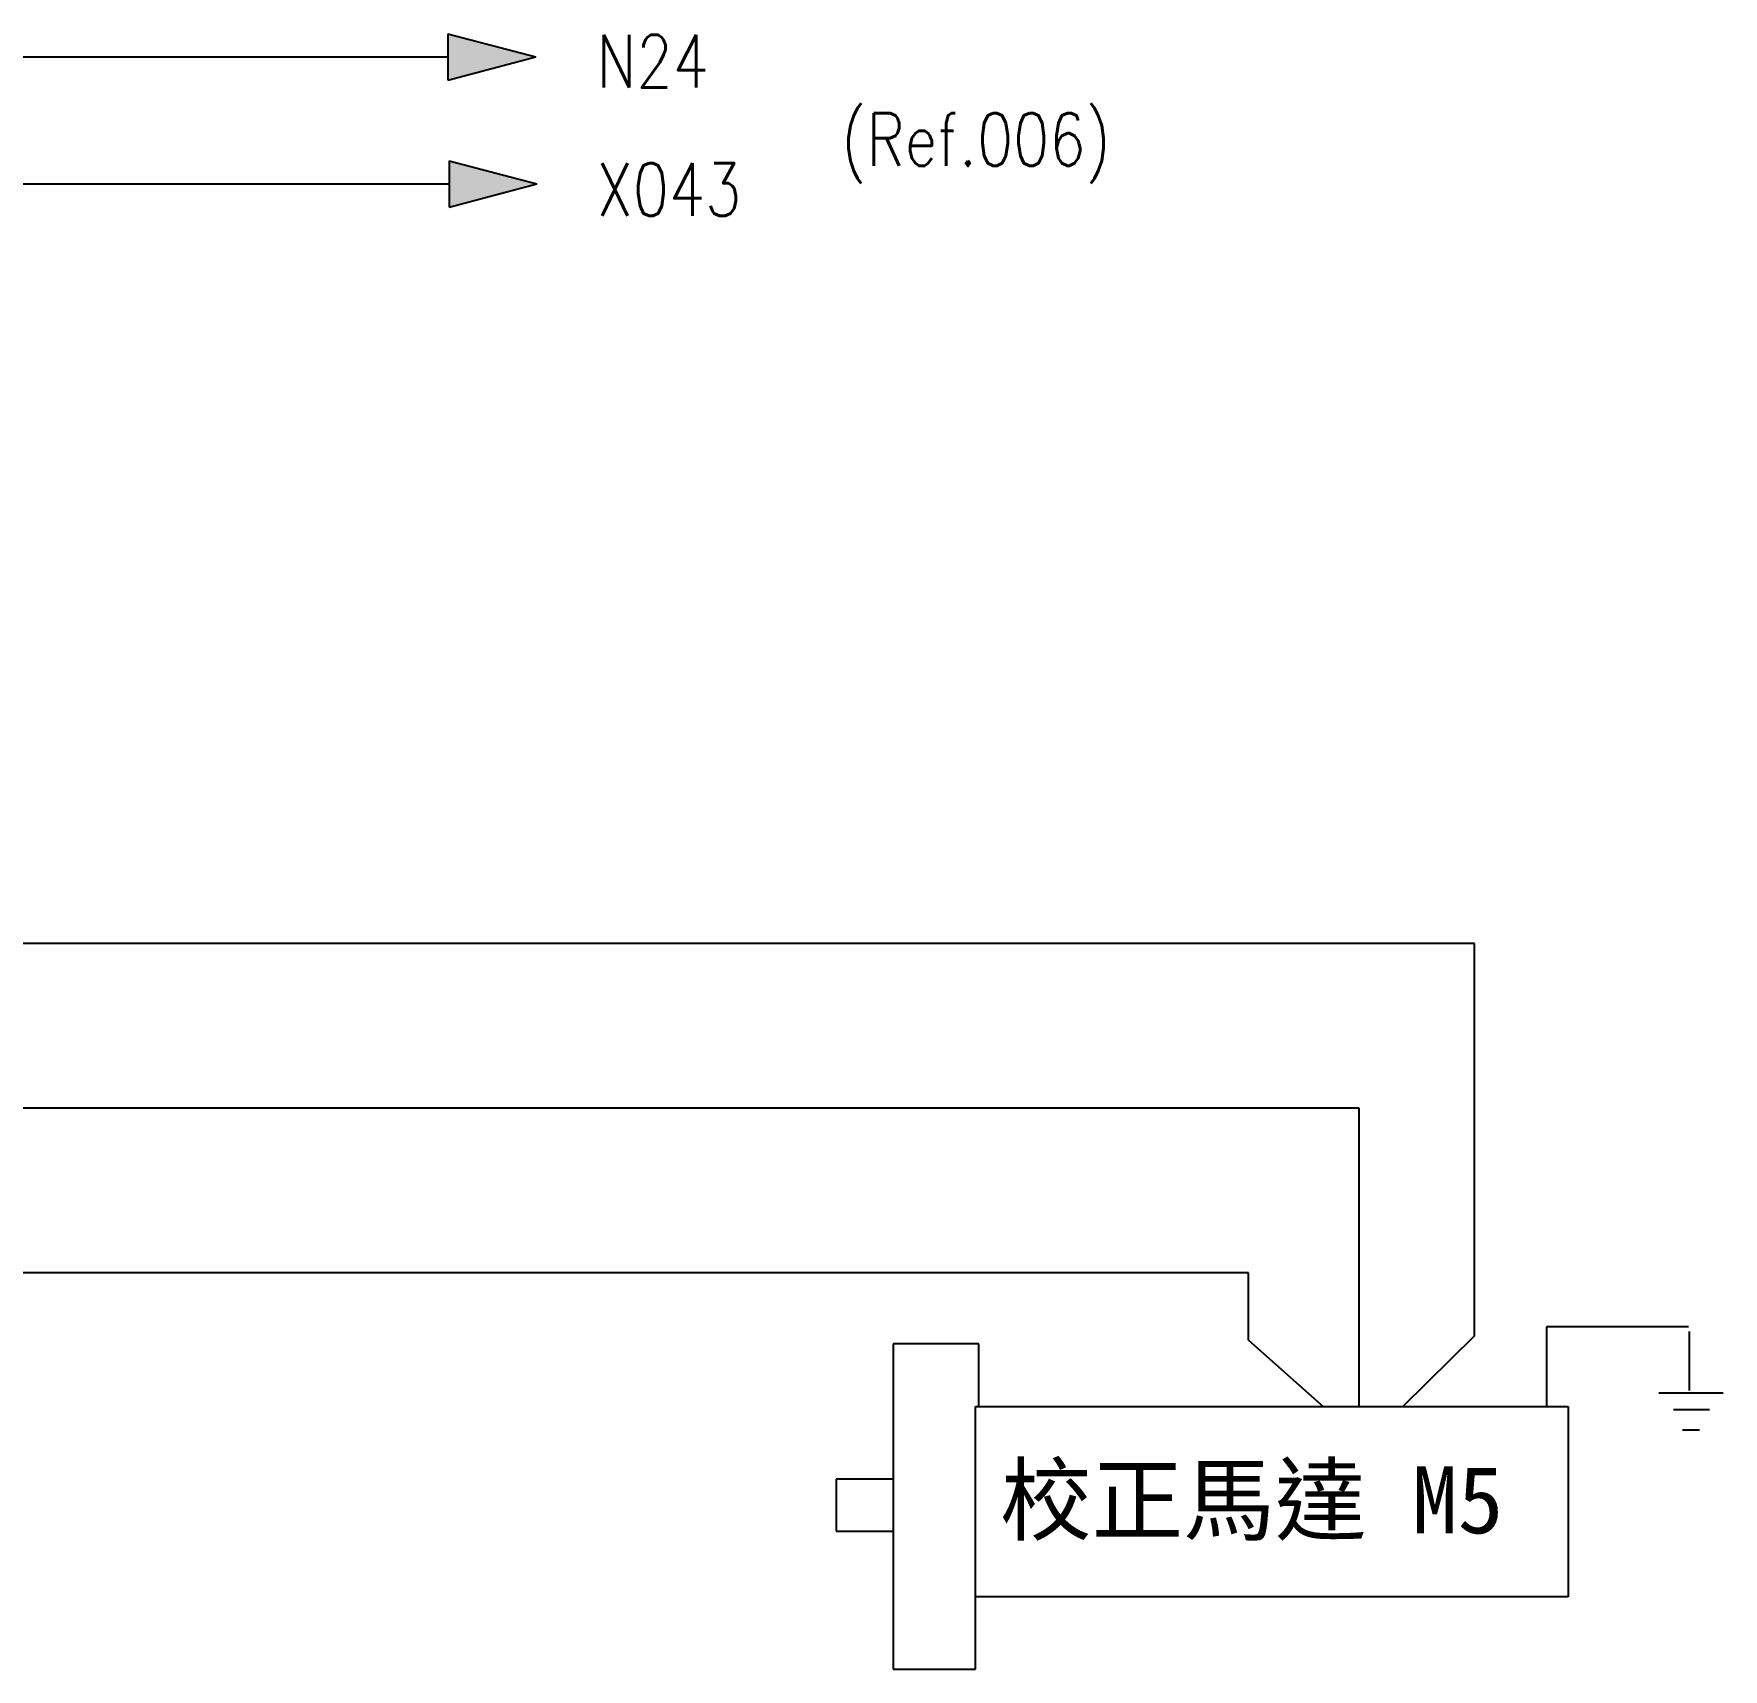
# Model space of a CAD drawing. Header units: millimetres. Extents: x -1721 to 4288, y -273 to 2028.
# Drawn here: x 169.9 to 227.9, y 1200.8 to 1257 of the extents above; entities that cross this region are included whole.
import ezdxf

# ---------------------------------------------------------------- set-up
doc = ezdxf.new("R2010")
doc.units = ezdxf.units.MM
doc.header["$LTSCALE"] = 5
doc.header["$MEASUREMENT"] = 0
doc.layers.get('0').update_dxf_attribs({"linetype": 'CONTINUOUS'})
doc.layers.add('AIR', color=7, linetype='CONTINUOUS')
doc.styles.add('MtXpl__1', font='mingliub.ttc')
doc.styles.add('標楷體', font='simplex.shx', dxfattribs={"width": 0.8, "bigfont": 'chineset.shx'})

msp = doc.modelspace()

# ---------------------------------------------------------------- hatches: boundary and pattern name
at = {"linetype": 'Continuous'}
h = msp.add_hatch(color=7, dxfattribs=at)
h.dxf.hatch_style = 1
h.set_gradient(color1=(255, 255, 255), centered=1, one_color=1, tint=1)
h.paths.add_polyline_path([(184.138, 1256.978), (187.156, 1256.184), (184.138, 1255.391)])
h = msp.add_hatch(color=7, dxfattribs=at)
h.dxf.hatch_style = 1
h.set_gradient(color1=(255, 255, 255), centered=1, one_color=1, tint=1)
h.paths.add_polyline_path([(184.179, 1252.614), (187.198, 1251.82), (184.179, 1251.026)])

# ---------------------------------------------------------------- linework, layer by layer
at = {"color": 0, "linetype": 'Continuous'}
for p, q in [((184.138, 1256.978), (184.138, 1255.391)), ((184.138, 1256.978), (187.156, 1256.184)), ((184.138, 1255.391), (187.156, 1256.184)), ((184.179, 1252.614), (184.179, 1251.026)), ((184.179, 1252.614), (187.198, 1251.82)), ((184.179, 1251.026), (187.198, 1251.82))]:
    msp.add_line(p, q, dxfattribs=at)
for p, q in [((163.193, 1256.184), (184.138, 1256.184)), ((159.193, 1251.82), (184.179, 1251.82)), ((219.385, 1225.741), (158.293, 1225.741)), ((219.385, 1212.266), (219.385, 1225.741)), ((215.434, 1220.082), (153.213, 1220.082)), ((215.434, 1209.84), (215.434, 1220.082)), ((211.624, 1214.423), (148.133, 1214.423)), ((211.624, 1212.11), (211.624, 1214.423))]:
    msp.add_line(p, q)
at = {"layer": 'AIR'}
for p, q in [((226.734, 1212.566), (221.859, 1212.566)), ((221.859, 1212.566), (221.859, 1209.84)), ((226.765, 1212.416), (226.765, 1210.388)), ((199.431, 1211.984), (199.431, 1200.813)), ((202.367, 1211.984), (199.431, 1211.984)), ((202.367, 1209.84), (202.367, 1211.984)), ((211.624, 1212.11), (214.196, 1209.84)), ((219.385, 1212.266), (216.925, 1209.84)), ((225.717, 1210.31), (227.929, 1210.31)), ((202.254, 1209.84), (222.603, 1209.84)), ((202.254, 1203.295), (202.254, 1209.84)), ((222.603, 1209.84), (222.603, 1203.295)), ((226.221, 1209.728), (227.463, 1209.728)), ((226.532, 1209.03), (227.114, 1209.03)), ((199.431, 1207.341), (197.468, 1207.341)), ((197.468, 1207.341), (197.468, 1205.556)), ((197.468, 1205.556), (199.431, 1205.556)), ((202.254, 1200.813), (202.254, 1203.295)), ((222.603, 1203.295), (202.254, 1203.295)), ((199.431, 1200.813), (202.254, 1200.813))]:
    msp.add_line(p, q, dxfattribs=at)

# ---------------------------------------------------------------- texts
at = {"layer": 'AIR', "style": '標楷體', "width": 0.8}
for s, p in [('N24', (189.247, 1255.13)), ('(Ref.006)', (197.649, 1252.443)), ('X043', (189.247, 1250.725))]:
    msp.add_text(s, height=1.811, dxfattribs=at).set_placement(p)
at = {"layer": 'AIR', "style": 'MtXpl__1'}
msp.add_text('校正馬達 M5', height=2.3054, dxfattribs=at).set_placement((203.099, 1205.48))

doc.saveas('drawing.dxf')
